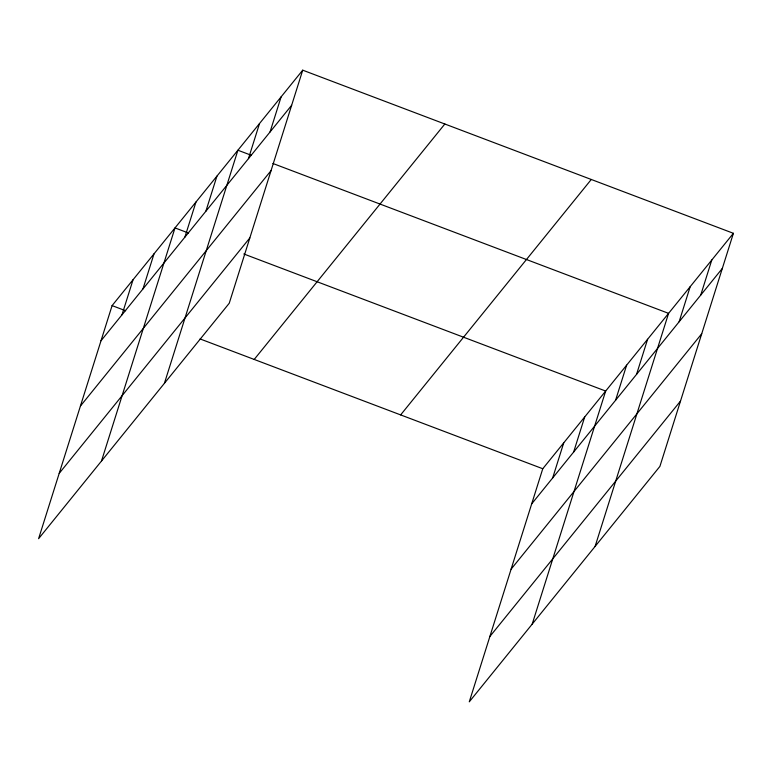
<?xml version="1.0" encoding="UTF-8"?>
<svg xmlns="http://www.w3.org/2000/svg" width="772" height="772" viewBox="0 0 772 772"><rect width="100%" height="100%" fill="white"/><g stroke="black" fill="none" stroke-linecap="round" stroke-linejoin="round"><path stroke-width="1.16" d="M302.72 70.175L112.094 305.606L38.6 538.692L229.236 303.261L302.72 70.175L733.4 233.308L659.906 466.394L469.279 701.825L542.764 468.739L733.4 233.308M121.986 314.831L133.064 279.715M142.955 288.931L154.033 253.814M101.508 461L175.003 227.914L188.532 233.038M184.894 237.139L195.972 202.013M205.863 211.238L216.942 176.122M164.417 383.308L237.911 150.222L251.44 155.346M248.439 158.656L259.517 123.539M270.046 131.973L281.124 96.857M552.665 477.964L563.734 442.838M573.635 452.064L584.703 416.948M532.188 624.133L605.673 391.047L243.807 253.978M615.573 400.272L626.642 365.146M636.543 374.372L647.611 339.255M595.096 546.441L668.581 313.355L272.873 163.471M679.119 321.789L690.187 286.673M700.725 295.107L711.794 259.99M101.016 340.732L291.652 105.291M80.423 406.053L271.049 170.622M59.203 473.361L249.829 237.93M254.21 359.443L444.846 124.002M400.639 414.911L591.275 179.471M531.696 503.855L722.331 268.424M511.093 569.186L701.729 333.755M489.873 636.495L680.508 401.064M112.094 305.606L125.624 310.74M200.073 338.937L542.764 468.739"/></g></svg>
